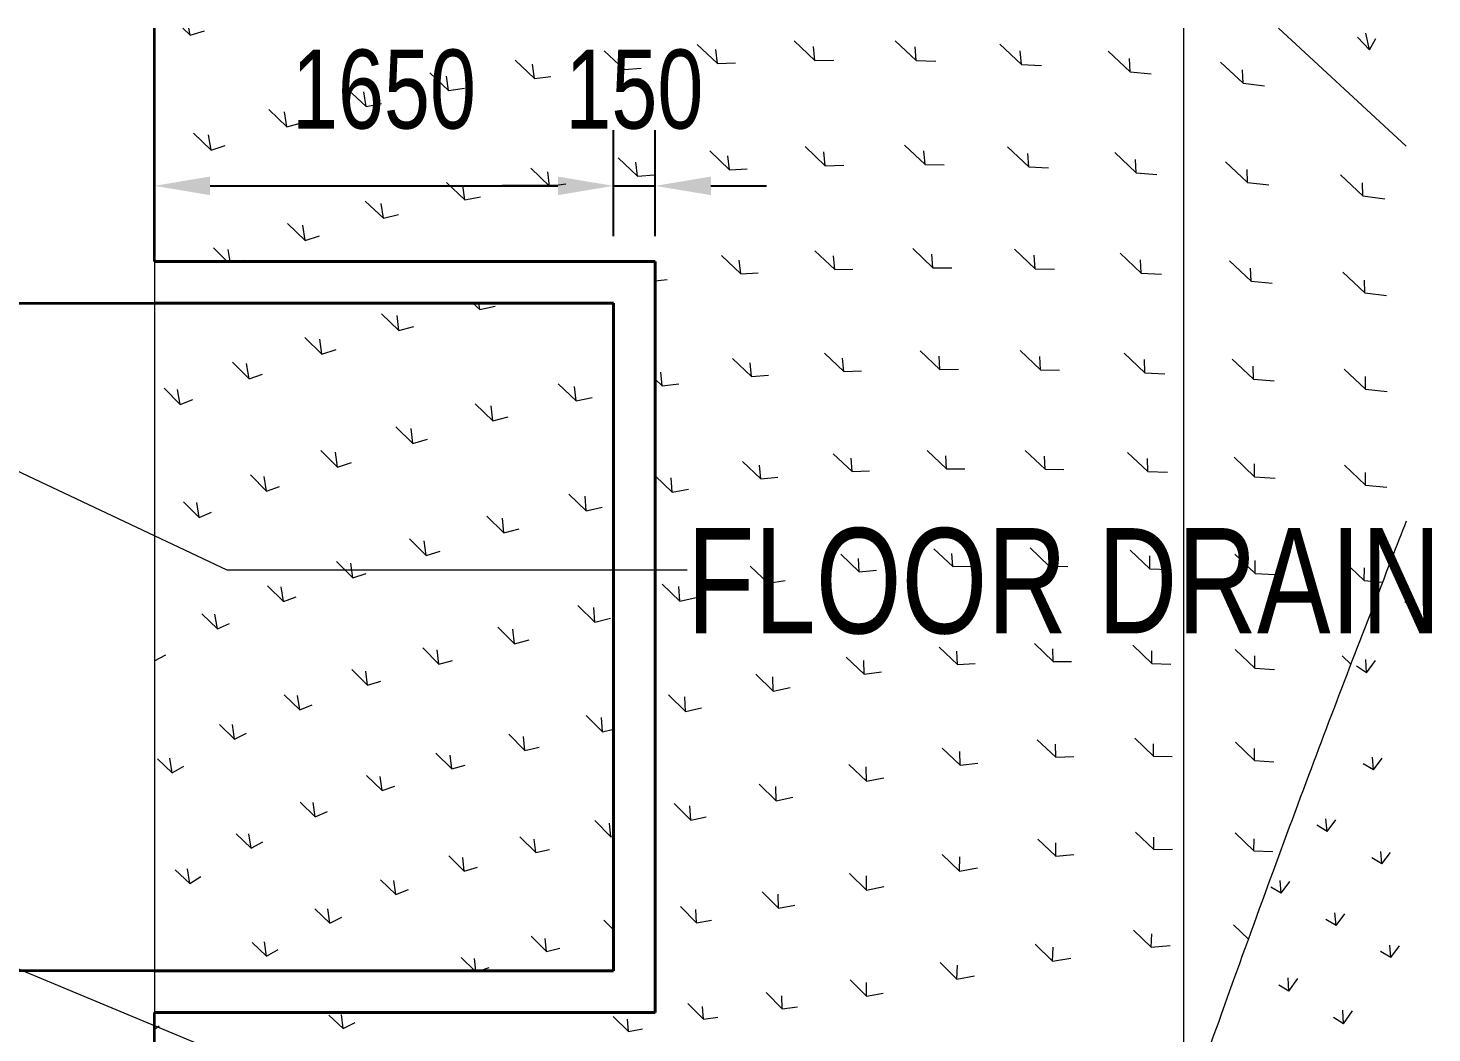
# Model space of a CAD drawing. Header units: millimetres. Extents: x 10569 to 232243, y -25347 to 80743.
# Drawn here: x 176888 to 181933, y 19609 to 23221 of the extents above; entities that cross this region are included whole.
import ezdxf

# ---------------------------------------------------------------- set-up
doc = ezdxf.new("R2010")
doc.units = ezdxf.units.MM
for name, color, linetype, lineweight in [('A-ANNO-DIMS', 211, 'Continuous', 5), ('A-FLOR', 192, 'Continuous', 9), ('A-FLOR-PATT', 8, 'Continuous', 9), ('A-WALL', 113, 'Continuous', 20), ('G-ANNO-TEXT', 231, 'Continuous', 5)]:
    doc.layers.add(name, color=color, linetype=linetype, lineweight=lineweight)
doc.styles.add('Swis721 BT_7', font='swiss.ttf', dxfattribs={"width": 0.75, "height": 378.428351})
doc.styles.add('Swis721 BT_8', font='swiss.ttf', dxfattribs={"width": 0.75, "height": 283.821263})
doc.dimstyles.new('DLN_1_5mm_1', dxfattribs={"dimscale": 304.8, "dimtxt": 300, "dimasz": 0.656168, "dimexe": 0.656168, "dimexo": 0.0625, "dimgap": 0.656168, "dimtad": 1, "dimdec": 0, "dimzin": 0, "dimdsep": 46, "dimtxsty": 'Swis721 BT_8', "dimsah": 1, "dimcen": 0.09, "dimadec": 0, "dimazin": 0, "dimtfac": 1, "dimtdec": 4, "dimtix": 1, "dimtmove": 0, "dimatfit": 3, "dimfxl": 0.656168, "dimfxlon": 1, "dimtvp": 1, "dimtolj": 1, "dimtzin": 0, "dimarcsym": 2})

# ---------------------------------------------------------------- blocks, each defined once
blk = doc.blocks.new('FP_806-Copy _2_ of PART PLAN OF D_C_S _ CABLE LEAD-IN PLAN')
at = {"layer": 'A-FLOR-PATT'}
for p, q in [((92768.3, 23194.9), (92741, 23220.8)), ((92768.3, 23194.9), (92763.5, 23220.8)), ((92768.3, 23194.9), (92819.2, 23210.5)), ((94663.2, 23093.1), (94590.5, 23162)), ((95013.4, 23104.4), (94939.1, 23174.6)), ((95377.4, 23103.7), (95301.5, 23175.3)), ((95755, 23090), (95677.6, 23163.1)), ((94327.1, 23071.3), (94256.1, 23138.7)), ((94327.1, 23071.3), (94320.5, 23122.6)), ((94663.2, 23093.1), (94657.3, 23144.1)), ((95013.4, 23104.4), (95008.2, 23154.8)), ((95377.4, 23103.7), (95372.9, 23153.4)), ((95755, 23090), (95751.2, 23139)), ((96146.4, 23063.1), (96067.4, 23137.6)), ((96146.4, 23063.1), (96143.3, 23111.3)), ((93696.8, 22996), (93628.7, 23060.3)), ((94005.3, 23039.4), (93935.7, 23105.3)), ((94005.3, 23039.4), (93997.8, 23090.9)), ((94327.1, 23071.3), (94389.1, 23076.1)), ((94663.2, 23093.1), (94727.8, 23096.1)), ((95013.4, 23104.4), (95080.6, 23105.2)), ((95377.4, 23103.7), (95447.1, 23102.1)), ((95755, 23090), (95827.3, 23085.9)), ((96146.4, 23063.1), (96221.4, 23056.5)), ((96551.8, 23022.7), (96471.1, 23098.7)), ((96551.8, 23022.7), (96549.4, 23070.2)), ((93696.8, 22996), (93688.7, 23048.1)), ((94005.3, 23039.4), (94064.6, 23046.1)), ((96551.8, 23022.7), (96629.4, 23013.6)), ((93400.4, 22938.3), (93333.7, 23001.1)), ((93400.4, 22938.3), (93391.7, 22991.3)), ((93696.8, 22996), (93753.7, 23005.1)), ((93115.6, 22866), (93050.5, 22927.7)), ((93115.6, 22866), (93106.5, 22920)), ((93400.4, 22938.3), (93455.1, 22950.2)), ((93115.6, 22866), (93168.1, 22880.6)), ((92843.3, 22782.2), (92779.9, 22843.1)), ((92843.3, 22782.2), (92833.6, 22836.9)), ((92843.3, 22782.2), (92893.3, 22798.5)), ((94376.1, 22688), (94306.6, 22753.8)), ((94705.9, 22711.7), (94634.9, 22779.1)), ((94705.9, 22711.7), (94700.4, 22762)), ((95050.3, 22726), (94977.7, 22794.8)), ((95050.3, 22726), (95045.6, 22775.9)), ((95409, 22729.8), (95334.8, 22800)), ((95409, 22729.8), (95405, 22779.2)), ((95781.6, 22721.7), (95705.8, 22793.3)), ((95781.6, 22721.7), (95778.3, 22770.4)), ((96167.8, 22700.4), (96090.5, 22773.4)), ((94059.8, 22653.1), (93991.8, 22717.3)), ((94059.8, 22653.1), (94052.8, 22704.1)), ((94376.1, 22688), (94369.7, 22738.4)), ((94705.9, 22711.7), (94769.4, 22715.1)), ((95050.3, 22726), (95116.5, 22727.5)), ((95409, 22729.8), (95477.8, 22729.3)), ((95781.6, 22721.7), (95853, 22718.7)), ((96167.8, 22700.4), (96165.2, 22748.4)), ((96567.9, 22665.8), (96488.9, 22740.2)), ((96567.9, 22665.8), (96566, 22713)), ((93755.5, 22603.3), (93689, 22666)), ((93755.5, 22603.3), (93748, 22655.3)), ((94059.8, 22653.1), (94118.2, 22660.7)), ((94376.1, 22688), (94436.8, 22693.2)), ((96167.8, 22700.4), (96241.8, 22694.9)), ((96567.9, 22665.8), (96644.5, 22657.8)), ((96982, 22617.5), (96901.4, 22693.5)), ((96982, 22617.5), (96980.8, 22663.9)), ((93755.5, 22603.3), (93811.7, 22613.8)), ((96982, 22617.5), (97061.2, 22606.9)), ((93462.4, 22537.4), (93397.4, 22599)), ((93462.4, 22537.4), (93454.5, 22590.7)), ((93181.1, 22457.7), (93117.8, 22518.5)), ((93181.1, 22457.7), (93172.7, 22511.9)), ((93462.4, 22537.4), (93516.5, 22550.9)), ((93181.1, 22457.7), (93232.8, 22473.4)), ((92901.2, 22382.3), (92852, 22430.6)), ((92911.5, 22382.3), (92904.4, 22424.8)), ((94746.5, 22337), (94677.1, 22402.8)), ((95084.4, 22352.6), (95013.4, 22419.9)), ((95084.4, 22352.6), (95080, 22401.7)), ((95437, 22359.1), (95364.5, 22427.9)), ((95437, 22359.1), (95433.5, 22408)), ((95804.2, 22355.6), (95730.1, 22425.7)), ((95804.2, 22355.6), (95801.4, 22404)), ((96185.4, 22340), (96109.7, 22411.6)), ((92948.7, 22382.3), (92962.5, 22387)), ((94746.5, 22337), (94741.2, 22386.3)), ((95084.4, 22352.6), (95149.4, 22354.5)), ((95437, 22359.1), (95504.8, 22359.3)), ((95804.2, 22355.6), (95874.6, 22353.7)), ((96185.4, 22340), (96183.3, 22387.7)), ((96580.3, 22311.2), (96503, 22384.2)), ((96580.3, 22311.2), (96578.8, 22358.1)), ((94439.3, 22312.3), (94482.3, 22316.6)), ((94746.5, 22337), (94808.7, 22340.6)), ((96185.4, 22340), (96258.4, 22335.7)), ((96580.3, 22311.2), (96655.8, 22304.3)), ((96989, 22268.8), (96910.1, 22343.2)), ((96989, 22268.8), (96988.3, 22314.9)), ((96989, 22268.8), (97067.2, 22259.4)), ((93808.8, 22209), (93784.3, 22232.3)), ((93808.8, 22209), (93805.9, 22232.3)), ((93808.8, 22209), (93864.6, 22221.5)), ((93518.4, 22133.3), (93455.2, 22194.1)), ((93518.4, 22133.3), (93511.3, 22187.1)), ((93518.4, 22133.3), (93571.9, 22148.4)), ((93241.3, 22048.7), (93179.9, 22109)), ((93241.3, 22048.7), (93233.6, 22102.9)), ((93241.3, 22048.7), (93292.1, 22064.9)), ((95116.6, 21986.5), (95047.2, 22052.2)), ((95462.4, 21993.8), (95391.5, 22061.1)), ((95823.3, 21992.7), (95750.9, 22061.4)), ((96199, 21981.7), (96125, 22051.8)), ((92979.4, 21960.5), (92919.7, 22020.2)), ((92979.4, 21960.5), (92970.9, 22014.7)), ((94784.8, 21968.5), (94716.9, 22032.6)), ((94784.8, 21968.5), (94779.9, 22017.2)), ((95116.6, 21986.5), (95112.4, 22034.5)), ((95462.4, 21993.8), (95459.1, 22041.9)), ((95823.3, 21992.7), (95820.9, 22040.5)), ((96199, 21981.7), (96197.4, 22029.1)), ((96588.8, 21958.8), (96513.2, 22030.2)), ((96588.8, 21958.8), (96587.9, 22005.4)), ((92979.4, 21960.5), (93027.4, 21977.3)), ((94464.7, 21934.3), (94439.3, 21958.2)), ((94464.7, 21934.3), (94459.4, 21984.3)), ((94784.8, 21968.5), (94846, 21972.9)), ((95116.6, 21986.5), (95180.3, 21988.5)), ((95462.4, 21993.8), (95528.9, 21994.3)), ((95823.3, 21992.7), (95892.6, 21991.4)), ((96199, 21981.7), (96271, 21978.4)), ((96588.8, 21958.8), (96663.4, 21953)), ((96992.3, 21922.4), (96915.1, 21995.3)), ((96992.3, 21922.4), (96992.1, 21968.2)), ((92732.2, 21867.7), (92674, 21926.1)), ((92732.2, 21867.7), (92723, 21921.9)), ((94154.8, 21880.9), (94090, 21942.4)), ((94154.8, 21880.9), (94149.4, 21932.7)), ((94464.7, 21934.3), (94523.9, 21942.1)), ((96992.3, 21922.4), (97069.5, 21914)), ((92732.2, 21867.7), (92777.6, 21885.7)), ((93855.2, 21809.1), (93792.1, 21869.9)), ((93855.2, 21809.1), (93849.5, 21862.5)), ((94154.8, 21880.9), (94212.2, 21892.4)), ((93855.2, 21809.1), (93910.5, 21823.6)), ((93568.7, 21727.3), (93507.3, 21787.6)), ((93568.7, 21727.3), (93562.3, 21781.1)), ((93297.7, 21642.7), (93238.1, 21702.3)), ((93297.7, 21642.7), (93290.4, 21696.2)), ((93568.7, 21727.3), (93621.3, 21743)), ((95486.2, 21636.3), (95416.9, 21701.9)), ((95840, 21635.4), (95769.2, 21702.6)), ((96209.2, 21626.6), (96136.9, 21695.2)), ((93297.7, 21642.7), (93347.3, 21658.7)), ((94818.7, 21600.3), (94752.4, 21662.9)), ((94818.7, 21600.3), (94814.5, 21649.3)), ((95146.7, 21626.7), (95078.9, 21690.8)), ((95146.7, 21626.7), (95142.9, 21674.3)), ((95486.2, 21636.3), (95483.1, 21683.2)), ((95840, 21635.4), (95837.9, 21682.4)), ((96209.2, 21626.6), (96208, 21673.4)), ((96593.4, 21608.2), (96519.5, 21678.2)), ((96593.4, 21608.2), (96593, 21654.6)), ((96991.8, 21577.9), (96916.2, 21649.3)), ((93042.4, 21556.2), (92984.2, 21614.6)), ((93042.4, 21556.2), (93034.2, 21609.4)), ((94500.4, 21553), (94439.3, 21611.1)), ((94500.4, 21553), (94496.2, 21604.1)), ((94818.7, 21600.3), (94879.4, 21606.8)), ((95146.7, 21626.7), (95209.4, 21629.6)), ((95486.2, 21636.3), (95551.4, 21636.7)), ((95840, 21635.4), (95908.1, 21634.4)), ((96209.2, 21626.6), (96280.1, 21623.9)), ((96593.4, 21608.2), (96667.1, 21603.5)), ((96991.8, 21577.9), (96992.1, 21623.4)), ((93042.4, 21556.2), (93089.1, 21572.8)), ((94191.6, 21485), (94128.6, 21545.8)), ((94500.4, 21553), (94559.4, 21563.6)), ((96991.8, 21577.9), (97068, 21570.7)), ((92800.4, 21461.4), (92743.5, 21518)), ((92800.4, 21461.4), (92791.5, 21515)), ((94191.6, 21485), (94187.2, 21538)), ((94191.6, 21485), (94248.7, 21499)), ((92800.4, 21461.4), (92844.9, 21480.2)), ((93895.6, 21406), (93834.4, 21466.2)), ((93895.6, 21406), (93890.5, 21459.4)), ((93895.6, 21406), (93950, 21421.1)), ((93615.5, 21325.2), (93556, 21384.7)), ((93615.5, 21325.2), (93609.4, 21378)), ((95508.3, 21285.4), (95440.5, 21349.4)), ((95855.5, 21286.5), (95786.3, 21352.1)), ((96217.3, 21277.4), (96146.6, 21344.5)), ((93352.2, 21245.2), (93294.1, 21303.5)), ((93352.2, 21245.2), (93345, 21297.2)), ((93615.5, 21325.2), (93666.8, 21340.2)), ((95172.3, 21266.7), (95106.1, 21329.2)), ((95172.3, 21266.7), (95169.3, 21314.7)), ((95508.3, 21285.4), (95505.5, 21331.8)), ((95855.5, 21286.5), (95853.5, 21332.2)), ((96217.3, 21277.4), (96216.3, 21323.2)), ((96594.7, 21260.8), (96522.5, 21329.4)), ((96594.7, 21260.8), (96594.7, 21306.6)), ((96987.4, 21235.1), (96913.6, 21305)), ((93352.2, 21245.2), (93400.3, 21260.3)), ((94845.6, 21225.4), (94780.9, 21286.8)), ((94845.6, 21225.4), (94842.6, 21275.8)), ((95172.3, 21266.7), (95234.6, 21271.8)), ((95508.3, 21285.4), (95572.4, 21286.8)), ((95855.5, 21286.5), (95922.2, 21285.4)), ((96217.3, 21277.4), (96286.9, 21274.9)), ((96594.7, 21260.8), (96667.2, 21256.8)), ((96987.4, 21235.1), (96988.2, 21280.4)), ((93103.2, 21159.7), (93046.4, 21216.2)), ((93103.2, 21159.7), (93095.2, 21211.8)), ((94527.6, 21161.1), (94464.7, 21221.8)), ((94527.6, 21161.1), (94524.5, 21213.6)), ((94845.6, 21225.4), (94906.2, 21235)), ((96987.4, 21235.1), (97053.8, 21229.7)), ((93103.2, 21159.7), (93148.9, 21176.6)), ((94222.1, 21084.8), (94160.9, 21145)), ((94527.6, 21161.1), (94586.4, 21174.5)), ((92865.6, 21060.8), (92810, 21115.3)), ((92865.6, 21060.8), (92857.1, 21113.6)), ((94222.1, 21084.8), (94218.3, 21137.8)), ((94222.1, 21084.8), (94278.2, 21099.4)), ((92865.6, 21060.8), (92909.4, 21080.6)), ((93933, 21007.8), (93873.5, 21067.3)), ((93933, 21007.8), (93928.1, 21060)), ((93661.6, 20934.5), (93603.6, 20992.7)), ((93933, 21007.8), (93985.8, 21022)), ((95525.6, 20933.4), (95459.4, 20995.9)), ((95869.4, 20944.5), (95801.7, 21008.4)), ((95869.4, 20944.5), (95867.8, 20989.7)), ((96224.5, 20937.1), (96155.3, 21002.6)), ((92640.1, 20946.3), (92679.9, 20968.1)), ((93661.6, 20934.5), (93655.5, 20985.4)), ((93661.6, 20934.5), (93711.2, 20948.1)), ((95190.4, 20898), (95125.8, 20959.4)), ((95190.4, 20898), (95188.5, 20947.7)), ((95525.6, 20933.4), (95523.7, 20980.5)), ((95525.6, 20933.4), (95589.3, 20937.2)), ((95869.4, 20944.5), (95935.1, 20944.3)), ((96224.5, 20937.1), (96223.5, 20981.7)), ((96224.5, 20937.1), (96292.6, 20934.4)), ((96594.1, 20919.7), (96523.5, 20986.7)), ((96594.1, 20919.7), (96594.3, 20964.5)), ((96939.5, 20933.8), (96907.7, 20963.9)), ((93405.7, 20858.5), (93349, 20914.9)), ((93405.7, 20858.5), (93398.7, 20909.2)), ((94863.1, 20837.3), (94800.3, 20898)), ((94863.1, 20837.3), (94861.3, 20889.4)), ((95190.4, 20898), (95252.6, 20906.7)), ((96594.1, 20919.7), (96665.2, 20915.7)), ((93405.7, 20858.5), (93452.7, 20873.4)), ((94863.1, 20837.3), (94923.7, 20850.2)), ((93161.7, 20770.3), (93106.2, 20824.7)), ((93161.7, 20770.3), (93154.1, 20821.6)), ((93161.7, 20770.3), (93206.7, 20788.1)), ((94548.2, 20763.8), (94487.1, 20824)), ((94548.2, 20763.8), (94545.7, 20816.4)), ((94250, 20690.7), (94190.6, 20750.1)), ((94250, 20690.7), (94246.3, 20742.2)), ((94548.2, 20763.8), (94606, 20777.9)), ((92927.8, 20665.2), (92873.5, 20717.6)), ((92927.8, 20665.2), (92919.8, 20717.4)), ((92927.8, 20665.2), (92970.9, 20686.2)), ((94250, 20690.7), (94289.3, 20700.3)), ((93970.7, 20624.2), (93912.8, 20682.4)), ((93970.7, 20624.2), (93965.6, 20674)), ((93970.7, 20624.2), (94021.7, 20636.3)), ((95878.4, 20600.4), (95812.3, 20662.8)), ((95878.4, 20600.4), (95877.7, 20646.5)), ((96230.3, 20604), (96162.6, 20667.8)), ((96230.3, 20604), (96229.7, 20648.1)), ((96593, 20588.2), (96524, 20653.6)), ((92703.7, 20543.3), (92650.6, 20594)), ((92703.7, 20543.3), (92695.2, 20596.3)), ((93707.9, 20557.8), (93651.3, 20614.1)), ((93707.9, 20557.8), (93701.8, 20607)), ((95534.7, 20570.8), (95470.2, 20632.2)), ((95534.7, 20570.8), (95534.1, 20619.9)), ((95878.4, 20600.4), (95943.7, 20602.9)), ((96230.3, 20604), (96297.3, 20602.2)), ((96593, 20588.2), (96593.2, 20631.5)), ((96593, 20588.2), (96662.6, 20583.8)), ((92703.7, 20543.3), (92745, 20567.3)), ((93457.6, 20480.4), (93402.1, 20534.7)), ((93707.9, 20557.8), (93756.1, 20570.8)), ((95198.2, 20513.7), (95135.4, 20574.3)), ((95198.2, 20513.7), (95197.7, 20565.4)), ((95534.7, 20570.8), (95598.6, 20578.6)), ((93457.6, 20480.4), (93450.8, 20530.1)), ((93457.6, 20480.4), (93503.7, 20496.1)), ((94873.7, 20442.9), (94812.7, 20503.1)), ((94873.7, 20442.9), (94872.6, 20495.1)), ((95198.2, 20513.7), (95260.6, 20526)), ((93217.4, 20385.7), (93163.1, 20438.1)), ((93217.4, 20385.7), (93210.2, 20436.6)), ((94566.6, 20373.8), (94507.2, 20433.2)), ((94873.7, 20442.9), (94933.4, 20456.4)), ((93217.4, 20385.7), (93261.7, 20404.9)), ((94566.6, 20373.8), (94564.1, 20424.6)), ((94566.6, 20373.8), (94622.7, 20386.2)), ((94279.4, 20314.3), (94221.6, 20372.4)), ((94279.4, 20314.3), (94275.3, 20363)), ((92986.7, 20273.4), (92933.7, 20324)), ((92986.7, 20273.4), (92979.1, 20325.1)), ((92986.7, 20273.4), (93029.2, 20295.7)), ((94009.8, 20257.6), (93953.2, 20313.8)), ((94009.8, 20257.6), (94004.6, 20305.4)), ((94279.4, 20314.3), (94289.3, 20316.3)), ((95878.6, 20243.9), (95814.2, 20305.2)), ((95878.6, 20243.9), (95879.3, 20292.3)), ((96230.9, 20267.8), (96164.8, 20330.1)), ((96230.9, 20267.8), (96231.3, 20312.9)), ((96590.7, 20263.8), (96523.1, 20327.6)), ((96590.7, 20263.8), (96591.2, 20306.8)), ((93753.1, 20190.9), (93697.8, 20245.2)), ((93753.1, 20190.9), (93747.3, 20239.2)), ((94009.8, 20257.6), (94059.2, 20268.6)), ((95532.8, 20190.1), (95470.1, 20250.8)), ((95532.8, 20190.1), (95533.7, 20241.5)), ((95878.6, 20243.9), (95944.2, 20250.8)), ((96230.9, 20267.8), (96297.7, 20269)), ((96590.7, 20263.8), (96659.2, 20260.5)), ((92766.2, 20145.7), (92714.4, 20194.7)), ((92766.2, 20145.7), (92758.1, 20198.2)), ((93753.1, 20190.9), (93800.4, 20204.6)), ((95198.9, 20122.2), (95138, 20182.3)), ((95532.8, 20190.1), (95597, 20201.9)), ((92766.2, 20145.7), (92806.7, 20170.8)), ((93506.6, 20106.8), (93452.4, 20159)), ((93506.6, 20106.8), (93500.3, 20156.2)), ((95198.9, 20122.2), (95199, 20173.9)), ((95198.9, 20122.2), (95260.3, 20135.1)), ((93506.6, 20106.8), (93552.1, 20124)), ((94882.8, 20057.2), (94823.5, 20116.5)), ((94882.8, 20057.2), (94881.4, 20107.2)), ((93269.4, 20003.9), (93216.4, 20054.4)), ((93269.4, 20003.9), (93262.7, 20054.4)), ((94587.8, 20004.9), (94530, 20062.9)), ((94587.8, 20004.9), (94584.7, 20052.3)), ((94882.8, 20057.2), (94940.5, 20068.6)), ((93269.4, 20003.9), (93313.1, 20024.5)), ((94289.3, 19979.8), (94254.8, 20014)), ((94587.8, 20004.9), (94641.5, 20013.8)), ((96571.5, 19946.3), (96517, 19997.8)), ((93042.1, 19884.9), (92990.4, 19933.8)), ((93042.1, 19884.9), (93035, 19936.2)), ((94048.4, 19902), (93993.1, 19956.2)), ((94048.4, 19902), (94043.4, 19948.8)), ((96222.1, 19917.2), (96157.8, 19978.4)), ((96222.1, 19917.2), (96224, 19964.9)), ((93042.1, 19884.9), (93083.9, 19908.3)), ((93791.3, 19832.3), (93741.4, 19880.4)), ((94048.4, 19902), (94096.9, 19913.7)), ((95867, 19866.8), (95804.4, 19927.4)), ((95867, 19866.8), (95869.1, 19917.7)), ((95867, 19866.8), (95932.9, 19878)), ((96222.1, 19917.2), (96289.4, 19923.2)), ((93795.1, 19832.3), (93790.1, 19876.3)), ((93807.8, 19832.3), (93842.2, 19843.7)), ((95523.6, 19801.6), (95462.7, 19861.7)), ((95523.6, 19801.6), (95525, 19852.9)), ((95198.5, 19740.8), (95139.4, 19800.1)), ((95198.5, 19740.8), (95198.4, 19790.1)), ((95523.6, 19801.6), (95586.8, 19814)), ((94895.9, 19695.8), (94838.1, 19753.7)), ((94895.9, 19695.8), (94893.8, 19742)), ((95198.5, 19740.8), (95257.9, 19751.2)), ((94612.6, 19658.6), (94556.2, 19714.7)), ((94612.6, 19658.6), (94609.2, 19703.5)), ((94895.9, 19695.8), (94950.9, 19703.1)), ((92640.1, 19622), (92657.1, 19634.6)), ((93317.7, 19624.4), (93266, 19673.2)), ((93317.7, 19624.4), (93311.5, 19674.6)), ((93317.7, 19624.4), (93360.8, 19646.3)), ((94343.4, 19613.6), (94288.1, 19667.7)), ((94343.4, 19613.6), (94339.2, 19658.9)), ((94612.6, 19658.6), (94664.5, 19665.7)), ((94343.4, 19613.6), (94393, 19623.2))]:
    blk.add_line(p, q, dxfattribs=at)
blk = doc.blocks.new('FP_807-Copy _2_ of PART PLAN OF D_C_S _ CABLE LEAD-IN PLAN')
at = {"layer": 'A-FLOR-PATT'}
for q in [(96963.4, 23187.7), (96992.5, 23202.9), (97029.5, 23182.8)]:
    blk.add_line((97006.2, 23142.4), q, dxfattribs=at)
blk = doc.blocks.new('FP_809-Copy _2_ of PART PLAN OF D_C_S _ CABLE LEAD-IN PLAN')
at = {"layer": 'A-FLOR-PATT'}
for p, q in [((97138.3, 21155.4), (97132.9, 21158.9)), ((96995.7, 20903.8), (96992.7, 20950.8)), ((96995.7, 20903.8), (97028.1, 20947.2)), ((96995.7, 20903.8), (96959.1, 20926.9)), ((97020.4, 20554), (97016.8, 20599.7)), ((97020.4, 20554), (97052.1, 20596.1)), ((97020.4, 20554), (96983.7, 20576.6)), ((96853.9, 20333.3), (96817, 20355.3)), ((96853.9, 20333.3), (96849.7, 20377.9)), ((96853.9, 20333.3), (96884.9, 20374.4)), ((97051, 20216.4), (97014, 20238.3)), ((97051, 20216.4), (97046.7, 20260.8)), ((97051, 20216.4), (97081.9, 20257.2)), ((96688.8, 20111.5), (96651.9, 20133.4)), ((96688.8, 20111.5), (96684.7, 20156.9)), ((96688.8, 20111.5), (96719.9, 20153.7)), ((96885.8, 19995.2), (96881.7, 20040.5)), ((96885.8, 19995.2), (96917, 20037.5)), ((96885.8, 19995.2), (96848.9, 20017)), ((97082.8, 19879.5), (97045.9, 19901.2)), ((97082.8, 19879.5), (97078.8, 19924.8)), ((97082.8, 19879.5), (97114, 19921.9)), ((96716.8, 19759), (96680, 19781.1)), ((96716.8, 19759), (96713.6, 19807.2)), ((96716.8, 19759), (96749, 19805)), ((96913, 19642), (96909.9, 19690.3)), ((96913, 19642), (96945.4, 19688.4)), ((96913, 19642), (96876.2, 19663.9))]:
    blk.add_line(p, q, dxfattribs=at)
blk = doc.blocks.new('DIMBLOCK250-Copy _2_ of PART PLAN OF D_C_S _ CABLE LEAD-IN PLAN')
at = {"layer": 'A-ANNO-DIMS', "color": 0, "lineweight": -2, "transparency": 16777216}
for p, q in [((177342, 22834.6), (177342, 22453.6)), ((178992, 22472.7), (178992, 22853.6)), ((177542, 22653.6), (178792, 22653.6))]:
    blk.add_line(p, q, dxfattribs=at)
at = {"layer": 'A-ANNO-DIMS', "color": 0, "transparency": 16777216}
for points in [[(177542, 22687), (177542, 22620.3), (177342, 22653.6)], [(178792, 22687), (178792, 22620.3), (178992, 22653.6)]]:
    blk.add_solid(points, dxfattribs=at)
at = {"layer": 'Defpoints', "color": 0, "transparency": 16777216}
for p in [(177342, 22853.6), (178992, 22653.6), (178992, 22453.6)]:
    blk.add_point(p, dxfattribs=at)
at = {"layer": 'A-ANNO-DIMS', "color": 0, "transparency": 16777216, "insert": (178167, 22999.5), "char_height": 283.82, "width": 754.286, "attachment_point": 5, "style": 'Swis721 BT_8'}
blk.add_mtext('\\A1;1650', dxfattribs=at)
blk = doc.blocks.new('DIMBLOCK251-Copy _2_ of PART PLAN OF D_C_S _ CABLE LEAD-IN PLAN')
at = {"layer": 'A-ANNO-DIMS', "color": 0, "lineweight": -2, "transparency": 16777216}
for p, q in [((178992, 22472.7), (178992, 22853.6)), ((179142, 22472.7), (179142, 22853.6)), ((178792, 22653.6), (178592, 22653.6)), ((178992, 22653.6), (179142, 22653.6)), ((179342, 22653.6), (179542, 22653.6))]:
    blk.add_line(p, q, dxfattribs=at)
at = {"layer": 'A-ANNO-DIMS', "color": 0, "transparency": 16777216}
for points in [[(178792, 22687), (178792, 22620.3), (178992, 22653.6)], [(179342, 22687), (179342, 22620.3), (179142, 22653.6)]]:
    blk.add_solid(points, dxfattribs=at)
at = {"layer": 'Defpoints', "color": 0, "transparency": 16777216}
for p in [(179142, 22653.6), (178992, 22453.6), (179142, 22453.6)]:
    blk.add_point(p, dxfattribs=at)
at = {"layer": 'A-ANNO-DIMS', "color": 0, "transparency": 16777216, "insert": (179067, 22999.5), "char_height": 283.82, "width": 565.714, "attachment_point": 5, "style": 'Swis721 BT_8'}
blk.add_mtext('\\A1;150', dxfattribs=at)

msp = doc.modelspace()

# ---------------------------------------------------------------- linework, layer by layer
at = {"layer": 'A-FLOR', "color": 53, "lineweight": 15}
msp.add_line((181042.01041, 3937.14312), (181042.01041, 23220.76618), dxfattribs=at)
at = {"layer": 'A-FLOR', "lineweight": 15}
msp.add_line((181841.01564, 22796.4586), (181381.73387, 23220.76618), dxfattribs=at)
at = {"layer": 'A-FLOR'}
msp.add_open_spline([(181841.01542, 21448.12024), (181823.50695, 21403.49671), (181703.72987, 21097.33982), (181469.2877, 20486.45602), (181197.29725, 19739.00711), (180807.43028, 18641.12159), (180604.63894, 18052.04007), (180380.91923, 17363.33909), (180122.69689, 16568.42487), (179860.5201, 15710.67039), (179524.22698, 14569.4001), (179177.43914, 13329.03446), (178969.68348, 12553.46852), (178748.15044, 11645.20971), (178543.90094, 10717.53495), (178403.98832, 9997.36072), (178335.87386, 9567.49081), (178275.6184, 9139.59308), (178246.20955, 8908.45486)], degree=3, knots=[146.5115526305, 146.5115526305, 146.5115526305, 146.5115526305, 146.9842487516, 149.7477417167, 152.8710327831, 155.6952478321, 158.4415493634, 160.8279183117, 163.5137315081, 166.7085993566, 170.3977282731, 173.9840829727, 177.2917672061, 180.2299639644, 183.0922759073, 185.4271984576, 187.5861070317, 189.8046425141, 189.8046425141, 189.8046425141, 189.8046425141], dxfattribs=at)
at = {"layer": 'A-WALL', "lineweight": 35}
for p, q in [((177342.01041, 22382.31879), (177342.01041, 23220.76618)), ((176742.01041, 22232.31879), (177342.01041, 22232.31879)), ((177342.01041, 19832.31879), (176742.01041, 19832.31879)), ((177342.01041, 4657.48546), (177342.01041, 19682.31879))]:
    msp.add_line(p, q, dxfattribs=at)
at = {"layer": 'A-WALL'}
msp.add_line((177342.01041, 22382.31879), (177342.01041, 19832.31879), dxfattribs=at)
at = {"layer": 'A-WALL', "color": 10, "lineweight": 40}
for p, q in [((179142.01041, 22382.31879), (177342.01041, 22382.31879)), ((179142.01041, 19682.31879), (179142.01041, 22382.31879)), ((177342.01041, 22232.31879), (178992.01041, 22232.31879)), ((178992.01041, 22232.31879), (178992.01041, 19832.31879)), ((178992.01041, 19832.31879), (177342.01041, 19832.31879)), ((177342.01041, 19682.31879), (179142.01041, 19682.31879))]:
    msp.add_line(p, q, dxfattribs=at)
at = {"layer": 'A-WALL', "color": 7}
msp.add_line((177342.01041, 19832.31879), (177342.01041, 19682.31879), dxfattribs=at)
at = {"layer": 'G-ANNO-TEXT', "color": 60}
for p, q in [((176065.71013, 21999.31417), (177602.33126, 21273.04374)), ((177602.33126, 21273.04374), (179256.20647, 21273.04374)), ((174869.99744, 20662.39361), (178145.91889, 19301.47736))]:
    msp.add_line(p, q, dxfattribs=at)

# ---------------------------------------------------------------- block references
at = {"layer": 'A-FLOR'}
for name in ['FP_806-Copy _2_ of PART PLAN OF D_C_S _ CABLE LEAD-IN PLAN', 'FP_807-Copy _2_ of PART PLAN OF D_C_S _ CABLE LEAD-IN PLAN', 'FP_809-Copy _2_ of PART PLAN OF D_C_S _ CABLE LEAD-IN PLAN']:
    msp.add_blockref(name, (84702.71744, 0), dxfattribs=at)

# ---------------------------------------------------------------- texts
at = {"layer": 'G-ANNO-TEXT', "color": 7, "insert": (179256.20647, 21423.53559), "char_height": 378.4283513, "width": 3110.4, "attachment_point": 1, "line_spacing_factor": 1.00667, "style": 'Swis721 BT_7'}
msp.add_mtext('FLOOR DRAIN', dxfattribs=at)

# ---------------------------------------------------------------- dimensions: what is measured, and where the dimension line sits
at = {"layer": 'A-ANNO-DIMS'}
for base, p1, p2, override, picture, middle in [((178992.01041, 22653.61797), (177342.01041, 22853.61797), (178992.01041, 22453.61797), {"dimpost": '<>', "dimfxl": 1697.792685}, 'DIMBLOCK250-Copy _2_ of PART PLAN OF D_C_S _ CABLE LEAD-IN PLAN', (178167.01041, 22999.47859)), ((179142.01041, 22653.61797), (178992.01041, 22453.61797), (179142.01041, 22453.61797), {"dimpost": '<>', "dimfxl": 150}, 'DIMBLOCK251-Copy _2_ of PART PLAN OF D_C_S _ CABLE LEAD-IN PLAN', (179067.01041, 22999.47859))]:
    dim = msp.add_linear_dim(base=base, p1=p1, p2=p2, dimstyle='DLN_1_5mm_1', override=override, dxfattribs=at)
    dim.commit()
    dim.dimension.update_dxf_attribs({"geometry": picture, "text_midpoint": middle})

doc.saveas('drawing.dxf')
